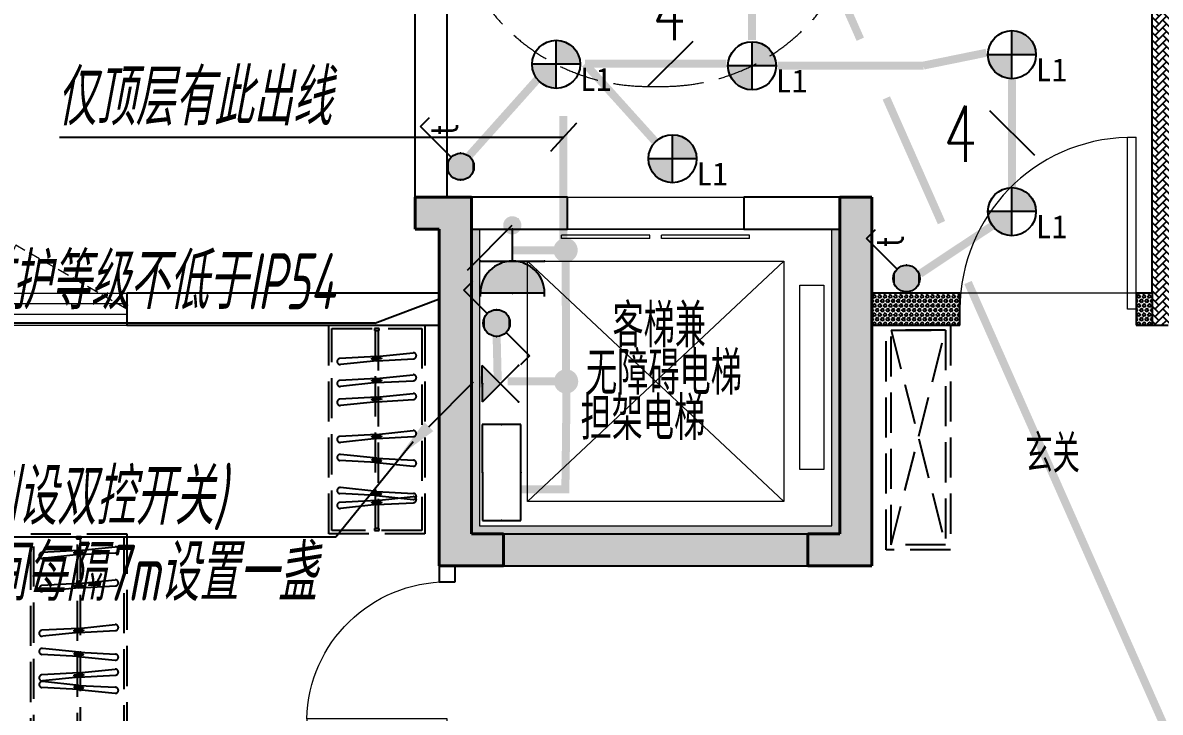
# Model space of a CAD drawing. Extents: x 3753737 to 4713801, y -857380 to 24339.
# Drawn here: x 4477799 to 4484899, y -793173 to -788873 of the extents above; entities that cross this region are included whole.
import ezdxf
from ezdxf.enums import TextEntityAlignment as Align

# ---------------------------------------------------------------- set-up
doc = ezdxf.new("R2010")
doc.units = 0
doc.header["$LTSCALE"] = 1000
doc.header["$MEASUREMENT"] = 0
doc.linetypes.add('A户型$0$DASH', pattern=[0.35, 0.25, -0.1])
doc.linetypes.add('DASH', pattern=[0.35, 0.25, -0.1])
doc.layers.get('0').update_dxf_attribs({"linetype": 'CONTINUOUS'})
for name, color, linetype in [('!!电气', 1, 'CONTINUOUS'), ('5fur', 175, 'CONTINUOUS'), ('A-标注', 1, 'CONTINUOUS'), ('DIM-照明', 7, 'CONTINUOUS'), ('E-天花灯具', 92, 'CONTINUOUS'), ('EQUIP-插座', 3, 'CONTINUOUS'), ('EQUIP-照明', 3, 'CONTINUOUS'), ('EQUIP-箱柜', 3, 'CONTINUOUS'), ('LWIRE', 4, 'CONTINUOUS'), ('TEL_TEXT', 7, 'CONTINUOUS'), ('WALL', 252, 'CONTINUOUS'), ('WIRE-动力', 7, 'CONTINUOUS'), ('WIRE-照明', 2, 'CONTINUOUS'), ('保温', 6, 'CONTINUOUS')]:
    doc.layers.add(name, color=color, linetype=linetype)
for name, color, linetype, lineweight in [('3.5方案汇报，与郭总、侯月琴确定户型_t8$0$STAIR', 2, 'CONTINUOUS', 18), ('COLUMN', 252, 'CONTINUOUS', 40), ('PUB_HATCH', 8, 'CONTINUOUS', 9), ('PUB_TEXT', 7, 'CONTINUOUS', 20), ('STAIR', 252, 'CONTINUOUS', 20), ('WINDOW', 146, 'CONTINUOUS', 20), ('填充', 251, 'CONTINUOUS', 5)]:
    doc.layers.add(name, color=color, linetype=linetype, lineweight=lineweight)
doc.styles.add('_TCH_LABEL', font='COMPLEX', dxfattribs={"bigfont": 'GBCBIG'})
doc.styles.add('_TEL_DIM', font='SIMPLEX', dxfattribs={"width": 0.8, "height": 3.5, "bigfont": 'HZTXT'})
doc.styles.add('HZTXT', font='gbeitc.shx', dxfattribs={"width": 0.8, "height": 400, "bigfont": 'hztxt.shx'})
doc.styles.get("Standard").update_dxf_attribs({"font": 'gbenor.shx', "bigfont": 'gbcbig.shx'})
doc.styles.add('黑体', font='simhei.ttf')
pattern_1 = [(90, (0, 0), (-16.49778, 1e-15), [9.525, -19.05]), (210, (0, 0), (8.24889, -14.2874966), [9.525, -19.05]), (150, (6e-16, 9.525), (-8.24889, -14.2874966), [9.525, -19.05])]

# ---------------------------------------------------------------- blocks, each defined once
blk = doc.blocks.new('dfgdfgsf')
at = {"layer": '5fur', "color": 252, "linetype": 'A户型$0$DASH'}
for p, q in [((2086566.6, -1251032.2), (2086536.6, -1251032.2)), ((2086536.6, -1251032.2), (2086536.6, -1251044.2)), ((2086536.6, -1251044.2), (2086566.6, -1251044.2)), ((2086559.1, -1251044.2), (2086559.1, -1252280.2)), ((2086566.6, -1251044.2), (2086566.6, -1251032.2)), ((2086550, -1251207.2), (2086321.1, -1251219.5)), ((2086550, -1251207.2), (2086778, -1251183.4)), ((2086552.1, -1251233.2), (2086781, -1251221)), ((2086552.1, -1251233.2), (2086324, -1251257)), ((2086550, -1251343.9), (2086321.1, -1251356.2)), ((2086552.1, -1251369.9), (2086324, -1251393.8)), ((2086550, -1251343.9), (2086777.6, -1251320.2)), ((2086552.1, -1251369.9), (2086781, -1251357.7)), ((2086550, -1251460.9), (2086778, -1251437.1)), ((2086550, -1251460.9), (2086321.1, -1251473.2)), ((2086552.1, -1251488.9), (2086324, -1251512.8)), ((2086552.3, -1251488.9), (2086781, -1251474.7)), ((2086550, -1251692.8), (2086321.1, -1251705.1)), ((2086552, -1251718.8), (2086323.9, -1251742.7)), ((2086550, -1251692.8), (2086778, -1251669)), ((2086552.1, -1251718.8), (2086781, -1251706.6)), ((2086550, -1251867.5), (2086321.1, -1251855.3)), ((2086552.1, -1251841.5), (2086324, -1251817.7)), ((2086550, -1251867.5), (2086778, -1251891.4)), ((2086552.1, -1251841.5), (2086781, -1251853.8)), ((2086550, -1252074.4), (2086321.1, -1252062.1)), ((2086552.1, -1252048.4), (2086324, -1252024.5)), ((2086550, -1252074.4), (2086778, -1252098.2)), ((2086550, -1252104.9), (2086778, -1252081.1)), ((2086552.1, -1252048.4), (2086781, -1252060.6)), ((2086550, -1252104.9), (2086321.1, -1252117.2)), ((2086552.1, -1252130.9), (2086324, -1252154.8)), ((2086552.1, -1252130.9), (2086781, -1252118.7)), ((2086566.6, -1252280.2), (2086536.6, -1252280.2)), ((2086536.6, -1252280.2), (2086536.6, -1252292.2)), ((2086536.6, -1252292.2), (2086566.6, -1252292.2)), ((2086566.6, -1252292.2), (2086566.6, -1252280.2)), ((2084706.6, -1252332.2), (2084676.6, -1252332.2)), ((2084676.6, -1252332.2), (2084676.6, -1252344.2)), ((2084676.6, -1252344.2), (2084706.6, -1252344.2)), ((2084699.1, -1252344.2), (2084699.1, -1254380.2)), ((2084706.6, -1252344.2), (2084706.6, -1252332.2)), ((2084690, -1252416.9), (2084461.1, -1252429.1)), ((2084690, -1252416.9), (2084918.1, -1252393.1)), ((2084692.1, -1252442.9), (2084921, -1252430.7)), ((2084692.1, -1252442.9), (2084464, -1252466.7)), ((2084690, -1252623.7), (2084461.1, -1252636)), ((2084692.1, -1252649.7), (2084464, -1252673.6)), ((2084690, -1252623.7), (2084918.1, -1252599.9)), ((2084692.1, -1252649.7), (2084921, -1252637.5)), ((2084690, -1252902.5), (2084461.1, -1252914.8)), ((2084692, -1252928.5), (2084463.9, -1252952.3)), ((2084690, -1252902.5), (2084918.1, -1252878.7)), ((2084692.1, -1252928.5), (2084921, -1252916.3)), ((2084690, -1253077.2), (2084461.1, -1253065)), ((2084692.1, -1253051.2), (2084464, -1253027.4)), ((2084692.1, -1253051.2), (2084921, -1253063.5)), ((2084690, -1253077.2), (2084918.1, -1253101.1)), ((2084690, -1253180.6), (2084461.1, -1253192.8)), ((2084692.1, -1253206.6), (2084464, -1253230.4)), ((2084690, -1253180.6), (2084918.1, -1253156.8)), ((2084692.1, -1253206.6), (2084921, -1253194.4)), ((2084690, -1253284.1), (2084461.1, -1253271.8)), ((2084692.1, -1253258.1), (2084464, -1253234.2)), ((2084690, -1253284.1), (2084918.1, -1253307.9)), ((2084692.1, -1253258.1), (2084921, -1253270.3))]:
    blk.add_line(p, q, dxfattribs=at)
for points in [[(2086851.6, -1252312.2), (2086251.6, -1252312.2), (2086251.6, -1251012.2), (2086851.6, -1251012.2)], [(2089731.6, -1252412.2), (2089731.6, -1251012.2), (2090131.6, -1251012.2), (2090131.6, -1252412.2)], [(2086831.6, -1252292.2), (2086271.6, -1252292.2), (2086271.6, -1251032.2), (2086831.6, -1251032.2)], [(2089761.6, -1252382.2), (2089761.6, -1251042.2), (2090101.6, -1251042.2), (2090101.6, -1252382.2)], [(2086580, -1251222.3), (2086522.1, -1251226.9), (2086521.4, -1251218.2), (2086579.3, -1251213.6)], [(2086580, -1251359), (2086522.1, -1251363.6), (2086521.4, -1251354.9), (2086579.3, -1251350.4)], [(2086580, -1251476), (2086522.1, -1251480.6), (2086521.4, -1251471.9), (2086579.3, -1251467.4)], [(2086580, -1251707.9), (2086522.1, -1251712.5), (2086521.4, -1251703.8), (2086579.3, -1251699.2)], [(2086580, -1251852.5), (2086522.1, -1251847.9), (2086521.4, -1251856.6), (2086579.3, -1251861.1)], [(2086580, -1252059.3), (2086522.1, -1252054.7), (2086521.4, -1252063.4), (2086579.3, -1252068)], [(2086580, -1252120), (2086522.1, -1252124.6), (2086521.4, -1252115.9), (2086579.3, -1252111.4)], [(2084991.6, -1254412.2), (2084391.6, -1254412.2), (2084391.6, -1252312.2), (2084991.6, -1252312.2)], [(2084971.6, -1254392.2), (2084411.6, -1254392.2), (2084411.6, -1252332.2), (2084971.6, -1252332.2)], [(2084720, -1252432), (2084662.1, -1252436.6), (2084661.5, -1252427.9), (2084719.3, -1252423.3)], [(2084720, -1252638.8), (2084662.1, -1252643.4), (2084661.5, -1252634.7), (2084719.3, -1252630.1)], [(2084720, -1252917.6), (2084662.1, -1252922.2), (2084661.5, -1252913.5), (2084719.3, -1252908.9)], [(2084720, -1253062.1), (2084662.1, -1253057.6), (2084661.5, -1253066.2), (2084719.3, -1253070.8)], [(2084720, -1253195.7), (2084662.1, -1253200.3), (2084661.5, -1253191.6), (2084719.3, -1253187)], [(2084720, -1253269), (2084662.1, -1253264.4), (2084661.5, -1253273.1), (2084719.3, -1253277.6)]]:
    blk.add_lwpolyline(points, close=True, dxfattribs=at)
for points in [[(2086544.1, -1252280.2), (2086544.1, -1251044.2)], [(2089761.6, -1252382.2), (2090101.6, -1251042.2), (2089761.6, -1251042.2), (2090101.6, -1252382.2)], [(2084684.1, -1254380.2), (2084684.1, -1252344.2)]]:
    blk.add_lwpolyline(points, dxfattribs=at)
for centre, radius, start, end in [((2086322.5, -1251238.2), 18.8, 94.51246, 274.51246), ((2086779.5, -1251202.2), 18.8, 274.51246, 94.51246), ((2086322.5, -1251375), 18.8, 94.51246, 274.51246), ((2086779.5, -1251338.9), 18.8, 274.51246, 94.51246), ((2086779.5, -1251455.9), 18.8, 274.51246, 94.51246), ((2086323.5, -1251492.9), 19.9, 97.25134, 271.62727), ((2086322.4, -1251723.9), 18.8, 94.51246, 274.51246), ((2086779.5, -1251687.8), 18.8, 274.51246, 94.51246), ((2086322.5, -1251836.5), 18.8, 85.48754, 265.48754), ((2086779.5, -1251872.6), 18.8, 265.48754, 85.48754), ((2086322.5, -1252043.3), 18.8, 85.48754, 265.48754), ((2086779.5, -1252079.4), 18.8, 265.48754, 85.48754), ((2086779.5, -1252099.9), 18.8, 274.51246, 94.51246), ((2086322.5, -1252136), 18.8, 94.51246, 274.51246), ((2084462.6, -1252447.9), 18.8, 94.51246, 274.51246), ((2084919.5, -1252411.9), 18.8, 274.51246, 94.51246), ((2084462.6, -1252654.8), 18.8, 94.51246, 274.51246), ((2084919.5, -1252618.7), 18.8, 274.51246, 94.51246), ((2084462.5, -1252933.6), 18.8, 94.51246, 274.51246), ((2084919.5, -1252897.5), 18.8, 274.51246, 94.51246), ((2084462.6, -1253046.2), 18.8, 85.48754, 265.48754), ((2084919.5, -1253082.3), 18.8, 265.48754, 85.48754), ((2084462.6, -1253211.6), 18.8, 94.51246, 274.51246), ((2084919.5, -1253175.6), 18.8, 274.51246, 94.51246), ((2084462.6, -1253253), 18.8, 85.48754, 265.48754), ((2084919.5, -1253289.1), 18.8, 265.48754, 85.48754)]:
    blk.add_arc(centre, radius, start, end, dxfattribs=at)
blk = doc.blocks.new('GDGDGRD')
at = {"layer": 'PUB_HATCH'}
for points in [[(431966.6, 293615.4), (431616.6, 293615.4), (431616.6, 293415.4), (431766.6, 293415.4), (431766.6, 291315.4), (432166.6, 291315.4), (432166.6, 291515.4), (431966.6, 291515.4)], [(434266.6, 293615.4), (434266.6, 291515.4), (434066.6, 291515.4), (434066.6, 291315.4), (434466.6, 291315.4), (434466.6, 293415.4), (434466.6, 293415.4), (434466.6, 293615.4)]]:
    blk.add_hatch(color=256, dxfattribs=at).paths.add_polyline_path(points)
at = {"layer": 'COLUMN', "color": 252}
for p, q in [((431966.6, 293615.4), (431616.6, 293615.4)), ((431616.6, 293615.4), (431616.6, 293415.4)), ((431966.6, 291515.4), (431966.6, 293615.4)), ((434266.6, 293615.4), (434266.6, 291515.4)), ((434466.6, 293615.4), (434266.6, 293615.4)), ((434466.6, 293415.4), (434466.6, 293615.4)), ((431616.6, 293415.4), (431766.6, 293415.4)), ((431766.6, 293415.4), (431766.6, 291315.4)), ((434466.6, 291315.4), (434466.6, 293415.4)), ((434466.6, 293415.4), (434466.6, 293415.4)), ((432166.6, 291515.4), (431966.6, 291515.4)), ((432166.6, 291315.4), (432166.6, 291515.4)), ((434266.6, 291515.4), (434066.6, 291515.4)), ((434066.6, 291515.4), (434066.6, 291315.4)), ((431766.6, 291315.4), (432166.6, 291315.4)), ((434066.6, 291315.4), (434466.6, 291315.4))]:
    blk.add_line(p, q, dxfattribs=at)
blk = doc.blocks.new('VXVXVXDVXDVXVDX')
at = {"layer": '保温', "linetype": 'ByBlock', "ltscale": 10}
h = blk.add_hatch(dxfattribs=at)
h.set_pattern_fill('AR-HBONE', color=251, scale=55)
h.set_pattern_definition([(45, (0, 0), (0, 47.4157523), [100.584, -33.528]), (135, (23.708, 23.708), (3e-15, 47.4157523), [100.584, -33.528])])
h.paths.add_polyline_path([(436416.6, 294915.4), (436216.6, 294915.4), (436216.6, 292815.4), (436416.6, 292815.2)])
at = {"layer": '保温', "linetype": 'Continuous', "ltscale": 10}
h = blk.add_hatch(dxfattribs=at)
h.set_pattern_fill('HEX', color=251, scale=10, angle=90, style=0)
h.set_pattern_definition(pattern_1)
h.paths.add_polyline_path([(435016.6, 292815.4), (435016.6, 293015.4), (434466.6, 293015.4), (434466.6, 292815.4)])
h = blk.add_hatch(dxfattribs=at)
h.set_pattern_fill('HEX', color=251, scale=10, angle=90, style=0)
h.set_pattern_definition(pattern_1)
h.paths.add_polyline_path([(436216.6, 292815.4), (436216.6, 293015.4), (436116.6, 293015.4), (436116.6, 292815.4)])
h = blk.add_hatch(dxfattribs=at)
h.set_pattern_fill('HEX', color=251, scale=10, angle=90, style=0)
h.set_pattern_definition(pattern_1)
h.paths.add_polyline_path([(434066.6, 291315.4), (434066.6, 291515.4), (432166.6, 291515.4), (432166.6, 291315.4)])
at = {"layer": '保温', "color": 251, "linetype": 'ByBlock', "ltscale": 10}
blk.add_line((436216.6, 293015.4), (436216.6, 292815.4), dxfattribs=at)
blk = doc.blocks.new('$DorLib2D$00000001')
for p, q in [((0.45, 0.975), (0.5, 0.975)), ((0.45, 0), (0.45, 0.975)), ((0.5, 0), (0.5, 0.975)), ((0.5, 0), (0.45, 0))]:
    blk.add_line(p, q)
at = {"lineweight": 13}
blk.add_arc((0.475, 0), 0.975, 91.46928, 180, dxfattribs=at)
blk = doc.blocks.new('$DORLIB2D$00000127')
at = {"color": 0}
for points in [[(-0.5333, 0.7949), (-0.5333, 0.6904)], [(-0.0333, 0.7949), (-0.5333, 0.7949)], [(-0.0333, 0.7949), (-0.0333, 0.6904)], [(0.5333, 0.7949), (0.0333, 0.7949)], [(0.0333, 0.7949), (0.0333, 0.6904)], [(0.5333, 0.7949), (0.5333, 0.6904)], [(-0.0333, 0.6904), (-0.5333, 0.6904)], [(0.5333, 0.6904), (0.0333, 0.6904)], [(0.5, 0.5), (-0.5, 0.5)]]:
    blk.add_lwpolyline(points, dxfattribs=at)
blk = doc.blocks.new('$WINLIB2D$00000001')
at = {"color": 0}
for points in [[(-0.5, 0.5), (-0.5, -0.5)], [(-0.5, 0.5), (0.5, 0.5)], [(0.5, -0.5), (0.5, 0.5)], [(0.5, 0.1667), (-0.5, 0.1667)], [(0.5, -0.1667), (-0.5, -0.1667)], [(-0.5, -0.5), (0.5, -0.5)]]:
    blk.add_lwpolyline(points, dxfattribs=at)
blk = doc.blocks.new('A$C100F5A36')
at = {"layer": '填充'}
h = blk.add_hatch(dxfattribs=at)
h.set_pattern_fill('隔热材料02', color=252, scale=100, style=0)
h.set_pattern_definition([(0, (-1149905.93, -622721.03), (0, 50), []), (0, (-1149905.93, -622704.364), (0, 50), []), (270, (-1149862.19, -622695.733), (50, -9e-15), [5.01775, -44.98225]), (270, (-1149899.65, -622695.733), (50, -9e-15), [5.01775, -44.98225]), (90, (-1149874.137, -622729.66), (-50, 3e-15), [5.01775, -44.98225]), (90, (-1149887.7, -622729.66), (-50, 3e-15), [5.01775, -44.98225]), (180, (-1149855.907, -622737.697), (-6e-15, -50), [50.02425, 0.02425]), (135, (-1149869.864, -622735.19), (3e-15, 49.99987405), [4.268, -66.44275]), (116.56505, (-1149822.882, -622732.17), (0.00011283, 49.99993342), [2.805, -108.9985]), (116.56505, (-1149872.882, -622732.17), (0.00011283, 49.99993342), [2.805, -108.9985]), (153.43495, (-1149814.847, -622737.697), (-0.0001128, 49.9999334), [5.61, -106.1935]), (153.43495, (-1149864.847, -622737.697), (-0.0001128, 49.9999334), [5.61, -106.1935]), (63.43495, (-1149824.137, -622724.644), (-0.00011283, 49.99993342), [26.714, -85.0895]), (63.43495, (-1149874.137, -622724.644), (-0.00011283, 49.99993342), [26.714, -85.0895]), (116.56505, (-1149812.19, -622695.733), (0.00011283, 49.99993342), [2.805, -108.9985]), (116.56505, (-1149862.19, -622695.733), (0.00011283, 49.99993342), [2.805, -108.9985]), (135, (-1149863.444, -622693.224), (3e-15, 49.99987405), [4.268, -66.44275]), (153.43495, (-1149816.462, -622690.206), (-0.0001128, 49.9999334), [5.61, -106.1935]), (153.43495, (-1149866.462, -622690.206), (-0.0001128, 49.9999334), [5.61, -106.1935]), (45, (-1149898.394, -622693.224), (0, 49.99987405), [4.268, -66.44275]), (63.43495, (-1149849.649, -622695.733), (-0.00011283, 49.99993342), [2.805, -108.9985]), (63.43495, (-1149899.649, -622695.733), (-0.00011283, 49.99993342), [2.805, -108.9985]), (26.56505, (-1149845.376, -622690.206), (0.0001128, 49.9999334), [5.61, -106.1935]), (26.56505, (-1149895.376, -622690.206), (0.0001128, 49.9999334), [5.61, -106.1935]), (116.56505, (-1149837.702, -622724.644), (0.00011283, 49.99993342), [26.714, -85.0895]), (116.56505, (-1149887.702, -622724.644), (0.00011283, 49.99993342), [26.714, -85.0895]), (45, (-1149891.974, -622735.19), (0, 49.99987405), [4.268, -66.44275]), (63.43495, (-1149838.956, -622732.17), (-0.00011283, 49.99993342), [2.805, -108.9985]), (63.43495, (-1149888.956, -622732.17), (-0.00011283, 49.99993342), [2.805, -108.9985]), (26.56505, (-1149846.99, -622737.697), (0.0001128, 49.9999334), [5.61, -106.1935]), (26.56505, (-1149896.99, -622737.697), (0.0001128, 49.9999334), [5.61, -106.1935])])
h.paths.add_polyline_path([(25402.5, -12082.4), (25452.5, -12082.4), (25452.5, -13982.4), (23152.5, -13982.4), (23152.5, -12082.4), (23202.5, -12082.4), (23202.5, -13932.4), (25402.5, -13932.4)])
at = {"layer": '3.5方案汇报，与郭总、侯月琴确定户型_t8$0$STAIR', "color": 252}
for p, q in [((25102.5, -12282.4), (23502.5, -13782.4)), ((23502.5, -12282.4), (25102.5, -13782.4))]:
    blk.add_line(p, q, dxfattribs=at)
for points in [[(23502.5, -13782.4), (23502.5, -12282.4), (25102.5, -12282.4), (25102.5, -13782.4)], [(25202.5, -13582.4), (25202.5, -12432.4), (25352.5, -12432.4), (25352.5, -13582.4)]]:
    blk.add_lwpolyline(points, close=True, dxfattribs=at)
at = {"layer": 'STAIR', "color": 252, "linetype": 'DASH'}
blk.add_lwpolyline([(23002.5, -9942.4, 0.414214), (24252.5, -11192.4), (24352.5, -11192.4, 0.414214), (25602.5, -9942.4)], format="xyb", dxfattribs=at)
at = {"layer": 'WALL', "color": 252}
for p, q in [((23002.5, -11882.4), (23002.5, -7982.4)), ((22802.5, -12082.4), (22802.5, -8082.4)), ((27402.5, -12482.4), (27402.5, -10482.4)), ((23002.5, -11882.4), (23052.5, -11882.4)), ((23752.5, -11882.4), (23052.5, -11882.4)), ((23752.5, -12082.4), (23752.5, -11882.4)), ((25652.5, -11882.4), (24852.5, -11882.4)), ((24852.5, -11882.4), (24852.5, -12082.4)), ((25652.5, -11882.4), (25652.5, -12482.4)), ((22802.5, -12082.4), (22952.5, -12082.4)), ((22952.5, -12482.4), (22952.5, -12082.4)), ((23152.5, -12082.4), (23752.5, -12082.4)), ((23152.5, -12582.4), (23152.5, -12082.4)), ((24852.5, -12082.4), (25452.5, -12082.4)), ((25452.5, -12082.4), (25452.5, -12582.4)), ((22952.5, -12482.4), (21002.5, -12482.4)), ((21002.5, -12482.4), (21002.5, -12682.4)), ((26202.5, -12482.4), (25652.5, -12482.4)), ((26202.5, -12682.4), (26202.5, -12482.4)), ((27402.5, -12482.4), (27302.5, -12482.4)), ((27302.5, -12482.4), (27302.5, -12682.4)), ((23152.5, -13982.4), (23152.5, -12582.4)), ((25452.5, -12582.4), (25452.5, -13982.4)), ((21002.5, -12682.4), (22952.5, -12682.4)), ((22952.5, -14082.4), (22952.5, -12682.4)), ((25652.5, -12682.4), (26202.5, -12682.4)), ((25652.5, -12682.4), (25652.5, -14182.4)), ((27302.5, -12682.4), (27502.5, -12682.4)), ((23152.5, -13982.4), (25452.5, -13982.4)), ((22952.4, -14082.4), (22952.4, -14282.4)), ((23052.4, -14182.4), (25652.5, -14182.4)), ((23052.4, -14282.4), (23052.4, -14182.4)), ((22952.4, -14282.4), (23052.4, -14282.4))]:
    blk.add_line(p, q, dxfattribs=at)
at = {"layer": 'WINDOW', "color": 252}
for p, q in [((23752.5, -11882.4), (24852.5, -11882.4)), ((23752.5, -12082.4), (24852.5, -12082.4)), ((27302.5, -12482.4), (26202.5, -12482.4))]:
    blk.add_line(p, q, dxfattribs=at)
at = {"layer": 'WINDOW', "color": 252, "linetype": 'DASH', "ltscale": 0.3}
blk.add_lwpolyline([(21002.5, -12582.4), (20309.6, -12182.4, 0.131652), (20202.5, -12582.4)], format="xyb", dxfattribs=at)
at = {"layer": '填充', "color": 252}
blk.add_lwpolyline([(25402.5, -12082.4), (25452.5, -12082.4), (25452.5, -13982.4), (23152.5, -13982.4), (23152.5, -12082.4), (23202.5, -12082.4), (23202.5, -13932.4), (25402.5, -13932.4)], close=True, dxfattribs=at)
at = {"color": 252}
for name in ['GDGDGRD', 'VXVXVXDVXDVXVDX']:
    blk.add_blockref(name, (-408814.1, -305497.8), dxfattribs=at)
at = {"layer": 'WINDOW', "color": 252}
for name, p, xscale, yscale, zscale, rotation in [('$DorLib2D$00000001', (26752.5, -12582.4), -1100, -1100, -1100, 179.9999999993912), ('$WINLIB2D$00000001', (19802.5, -12582.4), 2400, -200, 2400, 1.267179831401196e-08), ('$DorLib2D$00000001', (23002.4, -14732.4), -900, 900, -900, 89.99999999296047)]:
    blk.add_blockref(name, p, dxfattribs=dict(at, xscale=xscale, yscale=yscale, zscale=zscale, rotation=rotation))
at = {"layer": 'WINDOW', "color": 252, "xscale": 1100, "yscale": -200, "zscale": 1100}
blk.add_blockref('$DORLIB2D$00000127', (24302.5, -11982.4), dxfattribs=at)
at = {"layer": 'WINDOW', "color": 252}
blk.add_blockref('dfgdfgsf', (-2063989.1, 1238329.8), dxfattribs=at)
at = {"layer": 'PUB_TEXT', "color": 252}
for s, height, p in [('客梯兼', 270.07, (24033.3, -12820.3)), ('无障碍电梯', 270.07, (23868.8, -13116.1)), ('担架电梯', 270.07, (23834.3, -13397.6)), ('玄关', 236.31, (26610.3, -13601.8))]:
    blk.add_text(s, height=height, dxfattribs=at).set_placement(p)
blk = doc.blocks.new('$equip$00001413')
for p, q in [((0.75, 0.6), (-0.75, 0.6)), ((-0.75, 0.6), (-0.75, 0)), ((0.75, 0), (0.75, 0.6)), ((-0.75, 0), (0.75, 0))]:
    blk.add_line(p, q)
for p in [(0, 0.6), (-0.75, 0.3), (0.75, 0.3), (0, 0)]:
    blk.add_point(p)
at = {"style": '_TCH_LABEL', "flags": 9}
blk.add_attdef('A', (0, 0), '', height=0.00002, dxfattribs=at)
blk = doc.blocks.new('$equip$00001154')
for p, q in [((0, 0.283), (0, -0.283)), ((0, 0.283), (0.566, -0.283)), ((0.566, 0.283), (0, -0.283))]:
    blk.add_line(p, q)
for p in [(0.566, 0.283), (0, 0.004), (0.283, 0), (0.566, -0.283)]:
    blk.add_point(p)
blk.add_solid([(0, -0.283), (0.283, 0), (0, 0.283)])
at = {"layer": 'TEL_TEXT', "style": '_TEL_DIM', "flags": 1}
blk.add_attdef('A', text='', height=0.00002, dxfattribs=at).set_placement((0, 0), align=Align.MIDDLE_CENTER)
blk = doc.blocks.new('$equip$00001208')
for p, q in [((0.147, 0.356), (0.512, 0.72)), ((0.512, 0.72), (0.653, 0.579)), ((-0.147, 0.061), (-0.512, -0.304)), ((-0.512, -0.304), (-0.653, -0.162))]:
    blk.add_line(p, q)
blk.add_circle((0, 0.208), 0.208)
for points in [[(-0.104, 0.389), (0.104, 0.389), (-0.18, 0.312), (0.18, 0.312)], [(0, 0.417), (0, 0.417), (-0.104, 0.389), (0.104, 0.389)], [(-0.18, 0.312), (0.18, 0.312), (-0.208, 0.208), (0.208, 0.208)], [(-0.18, 0.104), (0.18, 0.104), (-0.208, 0.208), (0.208, 0.208)], [(-0.104, 0.028), (0.104, 0.028), (-0.18, 0.104), (0.18, 0.104)], [(0, 0), (0, 0), (-0.104, 0.028), (0.104, 0.028)]]:
    blk.add_solid(points)
at = {"layer": 'EQUIP-照明'}
for p in [(0, 0.417), (-0.208, 0.208), (0.208, 0.208), (0, 0)]:
    blk.add_point(p, dxfattribs=at)
at = {"layer": 'EQUIP-照明', "flags": 9}
blk.add_attdef('A', (0, 0), '', height=0.00002, dxfattribs=at)
blk = doc.blocks.new('$TelecSys$00000080')
for p, q in [((-0.7, -0.7), (0, 0)), ((0.104, 0.104), (0.104, 0.104)), ((-0.104, -0.104), (-0.104, -0.104))]:
    blk.add_line(p, q)
at = {"const_width": 0.142}
blk.add_lwpolyline([(0.071, 0, 1), (-0.071, 0, 1)], format="xyb", close=True, dxfattribs=at)
blk.add_solid([(-0.63, -0.77), (-0.77, -0.63), (-1.15, -1.15)])
at = {"width": 0.8, "flags": 9}
blk.add_attdef('A', (0, 0), '', height=0.00002, rotation=180, dxfattribs=at)
blk = doc.blocks.new('$equip$00001237')
for p, q in [((-0.5, 1.05), (-0.5, 1)), ((-0.5, 1), (0.5, 1)), ((0.5, 1.05), (0.5, 1)), ((0.5, 0.5), (-0.5, 0.5)), ((0, 0.5), (0, 0))]:
    blk.add_line(p, q)
blk.add_arc((0, 1), 0.5, 180, 0)
for p in [(0, 1), (-0.5, 0.5), (0.5, 0.5), (0, 0)]:
    blk.add_point(p)
for points in [[(0.433, 0.75), (-0.433, 0.75), (0.5, 1), (-0.5, 1)], [(0.25, 0.567), (-0.25, 0.567), (0.433, 0.75), (-0.433, 0.75)], [(0, 0.5), (0, 0.5), (0.25, 0.567), (-0.25, 0.567)]]:
    blk.add_solid(points)
at = {"flags": 9}
blk.add_attdef('A', (0, 0), '', height=0.00002, dxfattribs=at)
blk = doc.blocks.new('DFADS')
at = {"layer": 'A-标注'}
h = blk.add_hatch(color=251, dxfattribs=at)
h.paths.add_polyline_path([(3405.6, 358.33), (3411.6, 358.33, 0.414214), (3405.6, 364.33)])
h.paths.add_polyline_path([(3399.6, 358.33, 0.414214), (3405.6, 352.33), (3405.6, 358.33)])
at = {"layer": 'A-标注', "color": 92}
for p, q in [((3405.6, 352.33), (3405.6, 364.33)), ((3411.6, 358.33), (3399.6, 358.33))]:
    blk.add_line(p, q, dxfattribs=at)
blk.add_circle((3405.6, 358.33), 6, dxfattribs=at)
at = {"layer": 'A-标注', "color": 3, "style": '黑体'}
blk.add_text('L1', height=5.76, dxfattribs=at).set_placement((3411.58, 351.7))
blk = doc.blocks.new('$equip$00001822')
for p, q in [((0.147, 0.356), (0.625, 0.833)), ((0.625, 0.833), (0.766, 0.692))]:
    blk.add_line(p, q)
blk.add_circle((0, 0.208), 0.208)
for p in [(0, 0.417), (-0.208, 0.208), (0.208, 0.208), (-0.015, 0.001)]:
    blk.add_point(p)
for points in [[(-0.104, 0.389), (0.104, 0.389), (-0.18, 0.313), (0.18, 0.313)], [(0, 0.417), (0, 0.417), (-0.104, 0.389), (0.104, 0.389)], [(-0.18, 0.313), (0.18, 0.313), (-0.208, 0.208), (0.208, 0.208)], [(-0.18, 0.104), (0.18, 0.104), (-0.208, 0.208), (0.208, 0.208)], [(-0.104, 0.028), (0.104, 0.028), (-0.18, 0.104), (0.18, 0.104)], [(0, 0), (0, 0), (-0.104, 0.028), (0.104, 0.028)]]:
    blk.add_solid(points)
at = {"color": 7, "style": '_TEL_DIM'}
blk.add_attdef('$TEXT$', text='', height=0.4, dxfattribs=at).set_placement((0.581, 0.465), align=Align.MIDDLE_CENTER)
at = {"color": 7, "style": '_TEL_DIM', "flags": 1}
blk.add_attdef('A', text='', height=0.00002, dxfattribs=at).set_placement((0, 0), align=Align.MIDDLE_CENTER)
blk = doc.blocks.new('$TelecSys$00000095')
blk.add_line((0.4, 0.4), (-0.4, -0.4))
at = {"width": 0.8}
blk.add_attdef('N', text='', height=1, dxfattribs=at).set_placement((-0.017, 1.056), align=Align.MIDDLE)
blk = doc.blocks.new('$TelecSys$00000152')
blk.add_blockref('$TelecSys$00000095', (0, 0))
at = {"style": '_TEL_DIM', "width": 0.7}
blk.add_attdef('N', text='', height=0.875, dxfattribs=at).set_placement((-0.015, 0.924), align=Align.MIDDLE)

msp = doc.modelspace()

# ---------------------------------------------------------------- block references
at = {"layer": '!!电气'}
msp.add_blockref('A$C100F5A36', (4457446.2, -778077.2), dxfattribs=at)

# ---------------------------------------------------------------- next in the draw order: hatches: boundary and pattern name
h = msp.add_hatch(color=0, dxfattribs=at)
edge = h.paths.add_edge_path()
edge.add_arc((4481187, -790291.1), 75.5, -89.96552, 270.03448)
h = msp.add_hatch(color=0, dxfattribs=at)
edge = h.paths.add_edge_path()
edge.add_arc((4481190.3, -791109.8), 75.5, -89.96552, 270.03448)

# ---------------------------------------------------------------- next in the draw order: linework, layer by layer
for p, q in [((4481254.7, -789499.3), (4481093.2, -789675.7)), ((4481174, -789587.5), (4478028.7, -789587.5)), ((4479997, -790746.7), (4480394.3, -790596.1)), ((4479997, -790746.7), (4474211.8, -790746.7)), ((4479753.5, -792078.2), (4480236.3, -791483.6)), ((4474496.8, -792078.2), (4479753.5, -792078.2))]:
    msp.add_line(p, q, dxfattribs=at)
at = {"layer": 'WIRE-动力', "color": 6, "const_width": 50}
for points in [[(4482581.1, -785260.7), (4482831.9, -785260.7), (4482831.9, -788535.9), (4483026.5, -788975.3)], [(4483188.8, -789341.7), (4483533.3, -790119.3)], [(4481172.4, -789455), (4481172, -790292.4)], [(4480855.5, -790291.3), (4481187.1, -790291.1), (4481191.2, -791331.8)], [(4483698.7, -790492.8), (4485048.6, -793540.3)], [(4480763.3, -791106), (4480756.6, -790828.8)], [(4480825.1, -791108.2), (4481190.3, -791109.8)], [(4480907.4, -791783.7), (4481185.6, -791783.5), (4481191, -791331.8)]]:
    msp.add_lwpolyline(points, dxfattribs=at)
at = {"layer": 'WIRE-照明', "color": 2, "linetype": 'Continuous', "const_width": 50}
for points in [[(4482349.9, -788979.4), (4482349.9, -785387.9)], [(4483421.3, -789139.4), (4483813.8, -789059.4)], [(4481308.8, -789128.5), (4482190.5, -789128.5)], [(4481308.8, -789128.5), (4481749.4, -789616.5)], [(4482509.9, -789139.4), (4483421.3, -789139.4)], [(4480582.7, -789704.1), (4481010.8, -789225.2)], [(4483973.8, -789899.4), (4483973.8, -789219.4)], [(4483398.9, -790438.6), (4483851.1, -790138)]]:
    msp.add_lwpolyline(points, dxfattribs=at)

# ---------------------------------------------------------------- next in the draw order: block references
at = {"layer": 'DIM-照明', "color": 6}
ref = msp.add_blockref('$TelecSys$00000152', (4481840.5, -789128.5), dxfattribs=dict(at, xscale=350, yscale=350, zscale=350))
ref.add_attrib('N', '4', dxfattribs={"layer": '0', "color": 7, "height": 350, "style": '_TEL_DIM', "width": 0.7}).set_placement((4481835.1, -788805.3), align=Align.MIDDLE)
ref = msp.add_blockref('$TelecSys$00000152', (4483973.8, -789559.4), dxfattribs=dict(at, xscale=350, yscale=350, zscale=350, rotation=90))
ref.add_attrib('N', '4', dxfattribs={"layer": '0', "color": 7, "height": 350, "style": '_TEL_DIM', "width": 0.7}).set_placement((4483650.6, -789564.8), align=Align.MIDDLE)
at = {"layer": 'E-天花灯具', "xscale": 25.0000479811577, "yscale": 25.0000479811577, "zscale": 25.0000479811577}
for p in [(4398832.9, -798030.1), (4395988, -798090), (4397210.4, -798099.3), (4396714.2, -798679.2), (4398832.9, -799009)]:
    msp.add_blockref('DFADS', p, dxfattribs=at)
at = {"layer": 'EQUIP-插座', "color": 2, "xscale": 400, "yscale": 400, "zscale": 400, "rotation": 180}
msp.add_blockref('$equip$00001237', (4480855.5, -790159.6), dxfattribs=at)
at = {"layer": 'EQUIP-照明', "color": 2, "xscale": 400, "yscale": 400, "zscale": 400, "rotation": 89.99999999935818}
for p in [(4480615.2, -789770.1), (4483398, -790468.3)]:
    msp.add_blockref('$equip$00001822', p, dxfattribs=at).add_auto_attribs({'$TEXT$': 't'})
at = {"layer": 'EQUIP-照明'}
for name, p, xscale, yscale, zscale, rotation in [('$equip$00001208', (4480839.8, -790745.4), 399.9999999999999, 399.9999999999999, 399.9999999999999, 90.0344781656055), ('$equip$00001154', (4480667.3, -791123.2), -399.9999999999999, 400.0000000000001, 400, 180.0344781646271)]:
    msp.add_blockref(name, p, dxfattribs=dict(at, xscale=xscale, yscale=yscale, zscale=zscale, rotation=rotation))
at = {"layer": 'EQUIP-箱柜', "xscale": 399.9999999999999, "yscale": 399.9999999999999, "zscale": 399.9999999999999, "rotation": 270.0344781656055}
msp.add_blockref('$equip$00001413', (4480667.3, -791677.7), dxfattribs=at)
at = {"layer": 'LWIRE', "color": 1, "xscale": 400, "yscale": 400, "zscale": 400}
for p in [(4480854.3, -790136.1), (4480612.6, -791112.2)]:
    msp.add_blockref('$TelecSys$00000080', p, dxfattribs=at)

# ---------------------------------------------------------------- next in the draw order: texts
at = {"layer": 'DIM-照明', "style": 'HZTXT', "width": 0.7}
for s, p in [('仅顶层有此出线', (4478009.1, -789512.6)), ('电梯井插座距离底坑1.5m设置,防护等级不低于IP54', (4474201.7, -790659.8)), ('电梯井道照明(机房和基坑分别设双控开关)', (4474500.2, -792003.2)), ('距井道上下0.5m各装一盏,中间每隔7m设置一盏', (4474500.2, -792478.2))]:
    msp.add_text(s, height=350, dxfattribs=at).set_placement(p)

doc.saveas('drawing.dxf')
